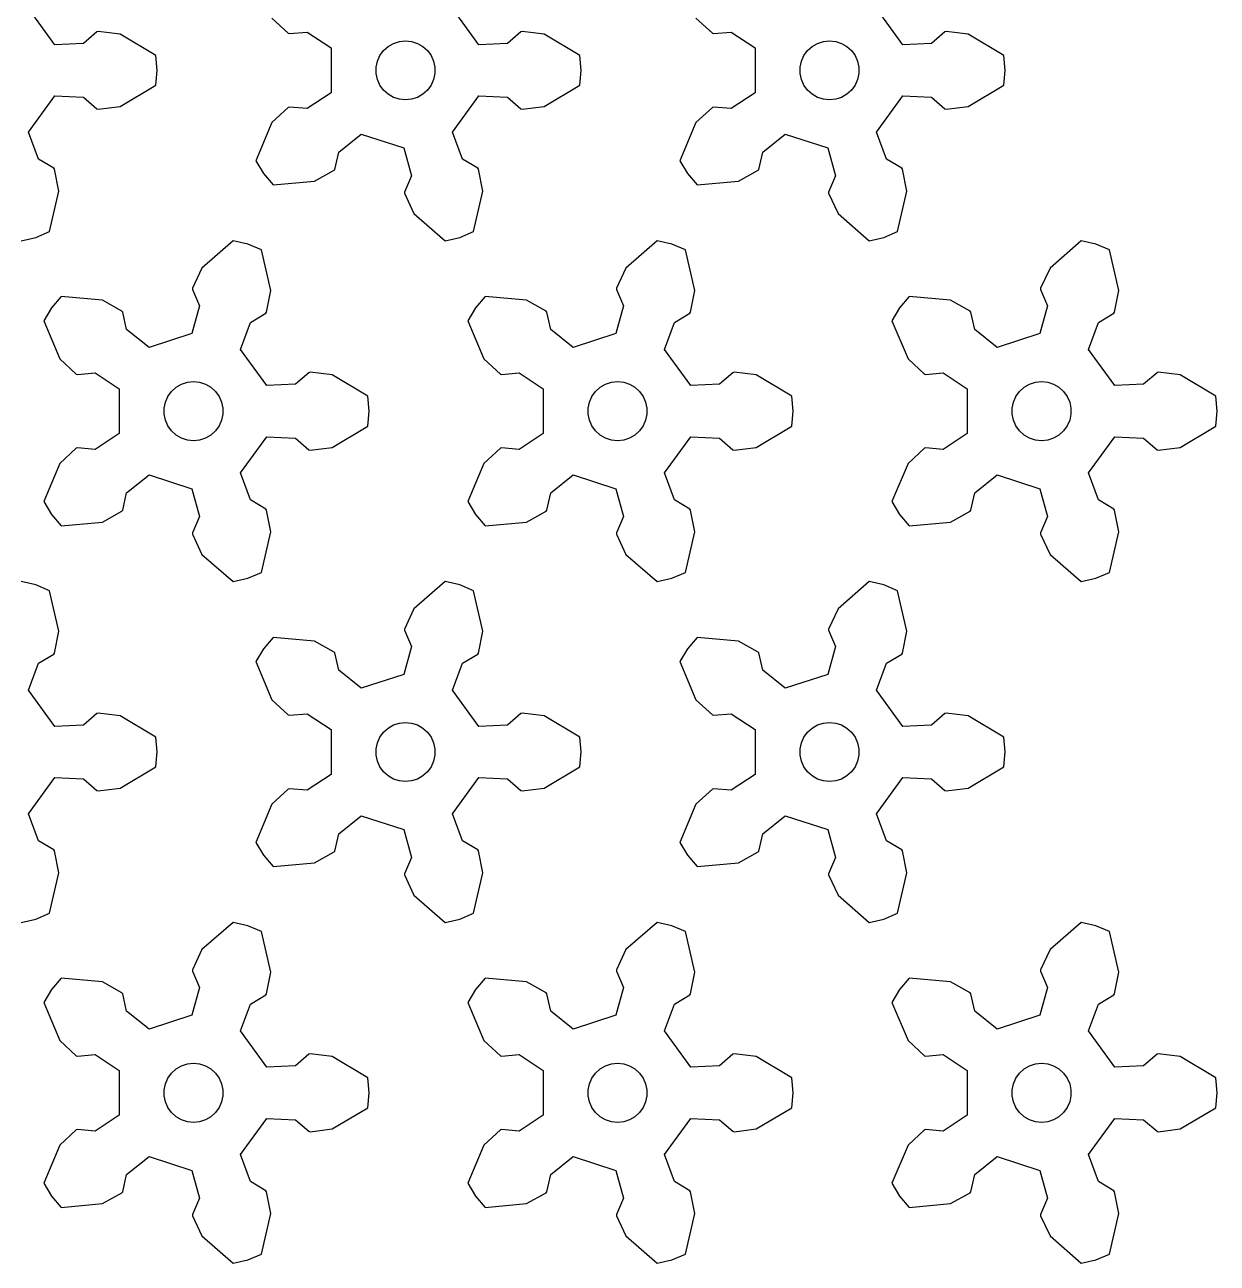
# Model space of a CAD drawing. Extents: x 0 to 210, y 0 to 225.
# Drawn here: x 149.6 to 210.1, y 0 to 62.8 of the extents above; entities that cross this region are included whole.
import ezdxf

# ---------------------------------------------------------------- set-up
doc = ezdxf.new("R2010")
doc.units = 0

msp = doc.modelspace()

# ---------------------------------------------------------------- linework, layer by layer
for p, q in [((151.152, 61.813), (149.814, 63.655)), ((172.665, 61.813), (171.327, 63.655)), ((194.178, 61.813), (192.84, 63.655)), ((162.171, 63.172), (163.002, 62.401)), ((183.684, 63.172), (184.515, 62.401)), ((153.291, 62.472), (152.614, 61.881)), ((153.349, 62.49), (153.291, 62.472)), ((154.474, 62.354), (153.349, 62.49)), ((156.278, 61.275), (154.474, 62.354)), ((163.002, 62.401), (163.059, 62.381)), ((163.059, 62.381), (163.955, 62.461)), ((163.955, 62.461), (165.177, 61.657)), ((174.804, 62.472), (174.127, 61.881)), ((174.862, 62.49), (174.804, 62.472)), ((175.987, 62.354), (174.862, 62.49)), ((177.791, 61.275), (175.987, 62.354)), ((184.515, 62.401), (184.572, 62.381)), ((184.572, 62.381), (185.468, 62.461)), ((185.468, 62.461), (186.689, 61.657)), ((196.317, 62.472), (195.639, 61.881)), ((196.375, 62.49), (196.317, 62.472)), ((197.5, 62.354), (196.375, 62.49)), ((199.304, 61.275), (197.5, 62.354)), ((152.614, 61.881), (151.152, 61.813)), ((165.177, 61.657), (165.177, 59.38)), ((167.832, 61.522), (168.065, 61.732)), ((168.065, 61.732), (168.336, 61.889)), ((168.336, 61.889), (168.634, 61.986)), ((168.634, 61.986), (168.946, 62.019)), ((168.946, 62.019), (169.258, 61.986)), ((169.258, 61.986), (169.556, 61.889)), ((169.556, 61.889), (169.828, 61.732)), ((169.828, 61.732), (170.061, 61.522)), ((174.127, 61.881), (172.665, 61.813)), ((186.689, 61.657), (186.689, 59.38)), ((189.344, 61.522), (189.577, 61.732)), ((189.577, 61.732), (189.849, 61.889)), ((189.849, 61.889), (190.147, 61.986)), ((190.147, 61.986), (190.459, 62.019)), ((190.459, 62.019), (190.771, 61.986)), ((190.771, 61.986), (191.069, 61.889)), ((191.069, 61.889), (191.341, 61.732)), ((191.341, 61.732), (191.574, 61.522)), ((195.639, 61.881), (194.178, 61.813)), ((156.346, 60.519), (156.278, 61.275)), ((167.455, 60.675), (167.52, 60.982)), ((167.52, 60.982), (167.647, 61.269)), ((167.647, 61.269), (167.832, 61.522)), ((170.061, 61.522), (170.245, 61.269)), ((170.245, 61.269), (170.373, 60.982)), ((170.373, 60.982), (170.438, 60.675)), ((177.859, 60.519), (177.791, 61.275)), ((188.967, 60.675), (189.033, 60.982)), ((189.033, 60.982), (189.16, 61.269)), ((189.16, 61.269), (189.344, 61.522)), ((191.574, 61.522), (191.758, 61.269)), ((191.758, 61.269), (191.886, 60.982)), ((191.886, 60.982), (191.951, 60.675)), ((199.372, 60.519), (199.304, 61.275)), ((156.278, 59.762), (156.346, 60.519)), ((167.455, 60.362), (167.455, 60.675)), ((167.52, 60.055), (167.455, 60.362)), ((170.438, 60.362), (170.373, 60.055)), ((170.438, 60.675), (170.438, 60.362)), ((177.791, 59.762), (177.859, 60.519)), ((188.967, 60.362), (188.967, 60.675)), ((189.033, 60.055), (188.967, 60.362)), ((191.951, 60.362), (191.886, 60.055)), ((191.951, 60.675), (191.951, 60.362)), ((199.304, 59.762), (199.372, 60.519)), ((154.474, 58.683), (156.278, 59.762)), ((167.647, 59.769), (167.52, 60.055)), ((167.832, 59.515), (167.647, 59.769)), ((170.245, 59.769), (170.061, 59.515)), ((170.373, 60.055), (170.245, 59.769)), ((175.987, 58.683), (177.791, 59.762)), ((189.16, 59.769), (189.033, 60.055)), ((189.344, 59.515), (189.16, 59.769)), ((191.758, 59.769), (191.574, 59.515)), ((191.886, 60.055), (191.758, 59.769)), ((197.5, 58.683), (199.304, 59.762)), ((149.814, 57.382), (151.152, 59.224)), ((151.152, 59.224), (152.614, 59.156)), ((152.614, 59.156), (153.291, 58.565)), ((165.177, 59.38), (163.955, 58.576)), ((168.065, 59.305), (167.832, 59.515)), ((168.336, 59.148), (168.065, 59.305)), ((168.634, 59.051), (168.336, 59.148)), ((169.556, 59.148), (169.258, 59.051)), ((169.828, 59.305), (169.556, 59.148)), ((170.061, 59.515), (169.828, 59.305)), ((171.327, 57.382), (172.665, 59.224)), ((172.665, 59.224), (174.127, 59.156)), ((174.127, 59.156), (174.804, 58.565)), ((186.689, 59.38), (185.468, 58.576)), ((189.577, 59.305), (189.344, 59.515)), ((189.849, 59.148), (189.577, 59.305)), ((190.147, 59.051), (189.849, 59.148)), ((191.069, 59.148), (190.771, 59.051)), ((191.341, 59.305), (191.069, 59.148)), ((191.574, 59.515), (191.341, 59.305)), ((192.84, 57.382), (194.178, 59.224)), ((194.178, 59.224), (195.639, 59.156)), ((195.639, 59.156), (196.317, 58.565)), ((153.291, 58.565), (153.349, 58.547)), ((153.349, 58.547), (154.474, 58.683)), ((163.002, 58.636), (162.171, 57.865)), ((163.059, 58.656), (163.002, 58.636)), ((163.955, 58.576), (163.059, 58.656)), ((168.946, 59.019), (168.634, 59.051)), ((169.258, 59.051), (168.946, 59.019)), ((174.804, 58.565), (174.862, 58.547)), ((174.862, 58.547), (175.987, 58.683)), ((184.515, 58.636), (183.684, 57.865)), ((184.572, 58.656), (184.515, 58.636)), ((185.468, 58.576), (184.572, 58.656)), ((190.459, 59.019), (190.147, 59.051)), ((190.771, 59.051), (190.459, 59.019)), ((196.317, 58.565), (196.375, 58.547)), ((196.375, 58.547), (197.5, 58.683)), ((162.171, 57.865), (161.346, 55.932)), ((183.684, 57.865), (182.859, 55.932)), ((150.33, 56.013), (149.814, 57.382)), ((165.556, 56.372), (166.699, 57.285)), ((166.699, 57.285), (168.864, 56.581)), ((171.843, 56.013), (171.327, 57.382)), ((187.069, 56.372), (188.211, 57.285)), ((188.211, 57.285), (190.377, 56.581)), ((193.355, 56.013), (192.84, 57.382)), ((168.864, 56.581), (169.252, 55.171)), ((190.377, 56.581), (190.765, 55.171)), ((151.101, 55.551), (150.33, 56.013)), ((161.346, 55.932), (161.736, 55.28)), ((165.356, 55.495), (165.556, 56.372)), ((172.614, 55.551), (171.843, 56.013)), ((182.859, 55.932), (183.249, 55.28)), ((186.868, 55.495), (187.069, 56.372)), ((194.127, 55.551), (193.355, 56.013)), ((151.136, 55.502), (151.101, 55.551)), ((151.355, 54.39), (151.136, 55.502)), ((164.329, 54.895), (165.319, 55.447)), ((165.319, 55.447), (165.356, 55.495)), ((172.649, 55.502), (172.614, 55.551)), ((172.868, 54.39), (172.649, 55.502)), ((185.842, 54.895), (186.832, 55.447)), ((186.832, 55.447), (186.868, 55.495)), ((194.162, 55.502), (194.127, 55.551)), ((194.38, 54.39), (194.162, 55.502)), ((161.736, 55.28), (162.236, 54.708)), ((162.236, 54.708), (164.329, 54.895)), ((169.252, 55.171), (168.899, 54.344)), ((183.249, 55.28), (183.748, 54.708)), ((183.748, 54.708), (185.842, 54.895)), ((190.765, 55.171), (190.412, 54.344)), ((150.886, 52.341), (151.355, 54.39)), ((168.899, 54.344), (168.9, 54.283)), ((168.9, 54.283), (169.376, 53.255)), ((172.399, 52.341), (172.868, 54.39)), ((190.412, 54.344), (190.412, 54.283)), ((190.412, 54.283), (190.889, 53.255)), ((193.912, 52.341), (194.38, 54.39)), ((169.376, 53.255), (170.96, 51.873)), ((190.889, 53.255), (192.473, 51.873)), ((150.188, 52.042), (150.886, 52.341)), ((171.7, 52.042), (172.399, 52.341)), ((193.213, 52.042), (193.912, 52.341)), ((149.447, 51.873), (150.188, 52.042)), ((160.203, 51.873), (158.62, 50.491)), ((160.944, 51.704), (160.203, 51.873)), ((161.643, 51.405), (160.944, 51.704)), ((170.96, 51.873), (171.7, 52.042)), ((181.716, 51.873), (180.133, 50.491)), ((182.457, 51.704), (181.716, 51.873)), ((183.155, 51.405), (182.457, 51.704)), ((192.473, 51.873), (193.213, 52.042)), ((203.229, 51.873), (201.646, 50.491)), ((203.97, 51.704), (203.229, 51.873)), ((204.668, 51.405), (203.97, 51.704)), ((162.111, 49.356), (161.643, 51.405)), ((183.624, 49.356), (183.155, 51.405)), ((205.137, 49.356), (204.668, 51.405)), ((158.62, 50.491), (158.143, 49.463)), ((180.133, 50.491), (179.656, 49.463)), ((201.646, 50.491), (201.169, 49.463)), ((151.479, 49.038), (150.979, 48.466)), ((153.573, 48.851), (151.479, 49.038)), ((158.143, 49.463), (158.142, 49.402)), ((158.142, 49.402), (158.495, 48.575)), ((161.893, 48.244), (162.111, 49.356)), ((172.992, 49.038), (172.492, 48.466)), ((175.085, 48.851), (172.992, 49.038)), ((179.656, 49.463), (179.655, 49.402)), ((179.655, 49.402), (180.008, 48.575)), ((183.405, 48.244), (183.624, 49.356)), ((194.505, 49.038), (194.005, 48.466)), ((196.598, 48.851), (194.505, 49.038)), ((201.169, 49.463), (201.168, 49.402)), ((201.168, 49.402), (201.521, 48.575)), ((204.918, 48.244), (205.137, 49.356)), ((150.979, 48.466), (150.59, 47.814)), ((154.563, 48.299), (153.573, 48.851)), ((158.495, 48.575), (158.108, 47.165)), ((172.492, 48.466), (172.103, 47.814)), ((176.076, 48.299), (175.085, 48.851)), ((180.008, 48.575), (179.621, 47.165)), ((194.005, 48.466), (193.615, 47.814)), ((197.588, 48.299), (196.598, 48.851)), ((201.521, 48.575), (201.133, 47.165)), ((150.59, 47.814), (151.415, 45.881)), ((154.599, 48.251), (154.563, 48.299)), ((154.8, 47.374), (154.599, 48.251)), ((161.086, 47.733), (161.858, 48.195)), ((161.858, 48.195), (161.893, 48.244)), ((172.103, 47.814), (172.928, 45.881)), ((176.112, 48.251), (176.076, 48.299)), ((176.312, 47.374), (176.112, 48.251)), ((182.599, 47.733), (183.371, 48.195)), ((183.371, 48.195), (183.405, 48.244)), ((193.615, 47.814), (194.441, 45.881)), ((197.625, 48.251), (197.588, 48.299)), ((197.825, 47.374), (197.625, 48.251)), ((204.112, 47.733), (204.883, 48.195)), ((204.883, 48.195), (204.918, 48.244)), ((155.942, 46.461), (154.8, 47.374)), ((158.108, 47.165), (155.942, 46.461)), ((160.57, 46.364), (161.086, 47.733)), ((177.455, 46.461), (176.312, 47.374)), ((179.621, 47.165), (177.455, 46.461)), ((182.083, 46.364), (182.599, 47.733)), ((198.968, 46.461), (197.825, 47.374)), ((201.133, 47.165), (198.968, 46.461)), ((203.596, 46.364), (204.112, 47.733)), ((151.415, 45.881), (152.245, 45.11)), ((161.909, 44.522), (160.57, 46.364)), ((172.928, 45.881), (173.758, 45.11)), ((183.422, 44.522), (182.083, 46.364)), ((194.441, 45.881), (195.271, 45.11)), ((204.935, 44.522), (203.596, 46.364)), ((152.245, 45.11), (152.303, 45.09)), ((152.303, 45.09), (153.198, 45.17)), ((153.198, 45.17), (154.42, 44.366)), ((157.58, 44.598), (157.878, 44.695)), ((157.878, 44.695), (158.19, 44.728)), ((158.19, 44.728), (158.502, 44.695)), ((158.502, 44.695), (158.8, 44.598)), ((164.048, 45.181), (163.37, 44.59)), ((164.106, 45.199), (164.048, 45.181)), ((165.231, 45.063), (164.106, 45.199)), ((167.034, 43.984), (165.231, 45.063)), ((173.758, 45.11), (173.816, 45.09)), ((173.816, 45.09), (174.711, 45.17)), ((174.711, 45.17), (175.933, 44.366)), ((179.093, 44.598), (179.391, 44.695)), ((179.391, 44.695), (179.703, 44.728)), ((179.703, 44.728), (180.015, 44.695)), ((180.015, 44.695), (180.313, 44.598)), ((185.56, 45.181), (184.883, 44.59)), ((185.618, 45.199), (185.56, 45.181)), ((186.743, 45.063), (185.618, 45.199)), ((188.547, 43.984), (186.743, 45.063)), ((195.271, 45.11), (195.328, 45.09)), ((195.328, 45.09), (196.224, 45.17)), ((196.224, 45.17), (197.446, 44.366)), ((200.605, 44.598), (200.904, 44.695)), ((200.904, 44.695), (201.216, 44.728)), ((201.216, 44.728), (201.527, 44.695)), ((201.527, 44.695), (201.826, 44.598)), ((207.073, 45.181), (206.396, 44.59)), ((207.131, 45.199), (207.073, 45.181)), ((208.256, 45.063), (207.131, 45.199)), ((210.06, 43.984), (208.256, 45.063)), ((154.42, 44.366), (154.42, 42.089)), ((156.891, 43.978), (157.075, 44.231)), ((157.075, 44.231), (157.308, 44.441)), ((157.308, 44.441), (157.58, 44.598)), ((158.8, 44.598), (159.072, 44.441)), ((159.072, 44.441), (159.305, 44.231)), ((159.305, 44.231), (159.489, 43.978)), ((163.37, 44.59), (161.909, 44.522)), ((167.103, 43.228), (167.034, 43.984)), ((175.933, 44.366), (175.933, 42.089)), ((178.404, 43.978), (178.588, 44.231)), ((178.588, 44.231), (178.821, 44.441)), ((178.821, 44.441), (179.093, 44.598)), ((180.313, 44.598), (180.584, 44.441)), ((180.584, 44.441), (180.817, 44.231)), ((180.817, 44.231), (181.002, 43.978)), ((184.883, 44.59), (183.422, 44.522)), ((188.615, 43.228), (188.547, 43.984)), ((197.446, 44.366), (197.446, 42.089)), ((199.917, 43.978), (200.101, 44.231)), ((200.101, 44.231), (200.334, 44.441)), ((200.334, 44.441), (200.605, 44.598)), ((201.826, 44.598), (202.097, 44.441)), ((202.097, 44.441), (202.33, 44.231)), ((202.33, 44.231), (202.515, 43.978)), ((206.396, 44.59), (204.935, 44.522)), ((210.128, 43.228), (210.06, 43.984)), ((156.698, 43.384), (156.763, 43.691)), ((156.698, 43.071), (156.698, 43.384)), ((156.763, 43.691), (156.891, 43.978)), ((159.489, 43.978), (159.616, 43.691)), ((159.616, 43.691), (159.682, 43.384)), ((159.682, 43.384), (159.682, 43.071)), ((178.211, 43.384), (178.276, 43.691)), ((178.211, 43.071), (178.211, 43.384)), ((178.276, 43.691), (178.404, 43.978)), ((181.002, 43.978), (181.129, 43.691)), ((181.129, 43.691), (181.195, 43.384)), ((181.195, 43.384), (181.195, 43.071)), ((199.724, 43.384), (199.789, 43.691)), ((199.724, 43.071), (199.724, 43.384)), ((199.789, 43.691), (199.917, 43.978)), ((202.515, 43.978), (202.642, 43.691)), ((202.642, 43.691), (202.707, 43.384)), ((202.707, 43.384), (202.707, 43.071)), ((156.763, 42.764), (156.698, 43.071)), ((156.891, 42.478), (156.763, 42.764)), ((159.616, 42.764), (159.489, 42.478)), ((159.682, 43.071), (159.616, 42.764)), ((167.034, 42.471), (167.103, 43.228)), ((178.276, 42.764), (178.211, 43.071)), ((178.404, 42.478), (178.276, 42.764)), ((181.129, 42.764), (181.002, 42.478)), ((181.195, 43.071), (181.129, 42.764)), ((188.547, 42.471), (188.615, 43.228)), ((199.789, 42.764), (199.724, 43.071)), ((199.917, 42.478), (199.789, 42.764)), ((202.642, 42.764), (202.515, 42.478)), ((202.707, 43.071), (202.642, 42.764)), ((210.06, 42.471), (210.128, 43.228)), ((157.075, 42.224), (156.891, 42.478)), ((157.308, 42.014), (157.075, 42.224)), ((159.305, 42.224), (159.072, 42.014)), ((159.489, 42.478), (159.305, 42.224)), ((165.231, 41.392), (167.034, 42.471)), ((178.588, 42.224), (178.404, 42.478)), ((178.821, 42.014), (178.588, 42.224)), ((180.817, 42.224), (180.584, 42.014)), ((181.002, 42.478), (180.817, 42.224)), ((186.743, 41.392), (188.547, 42.471)), ((200.101, 42.224), (199.917, 42.478)), ((200.334, 42.014), (200.101, 42.224)), ((202.33, 42.224), (202.097, 42.014)), ((202.515, 42.478), (202.33, 42.224)), ((208.256, 41.392), (210.06, 42.471)), ((154.42, 42.089), (153.198, 41.285)), ((157.58, 41.857), (157.308, 42.014)), ((157.878, 41.76), (157.58, 41.857)), ((158.19, 41.728), (157.878, 41.76)), ((158.502, 41.76), (158.19, 41.728)), ((158.8, 41.857), (158.502, 41.76)), ((159.072, 42.014), (158.8, 41.857)), ((160.57, 40.091), (161.909, 41.933)), ((161.909, 41.933), (163.37, 41.865)), ((163.37, 41.865), (164.048, 41.274)), ((175.933, 42.089), (174.711, 41.285)), ((179.093, 41.857), (178.821, 42.014)), ((179.391, 41.76), (179.093, 41.857)), ((179.703, 41.728), (179.391, 41.76)), ((180.015, 41.76), (179.703, 41.728)), ((180.313, 41.857), (180.015, 41.76)), ((180.584, 42.014), (180.313, 41.857)), ((182.083, 40.091), (183.422, 41.933)), ((183.422, 41.933), (184.883, 41.865)), ((184.883, 41.865), (185.56, 41.274)), ((197.446, 42.089), (196.224, 41.285)), ((200.605, 41.857), (200.334, 42.014)), ((200.904, 41.76), (200.605, 41.857)), ((201.216, 41.728), (200.904, 41.76)), ((201.527, 41.76), (201.216, 41.728)), ((201.826, 41.857), (201.527, 41.76)), ((202.097, 42.014), (201.826, 41.857)), ((203.596, 40.091), (204.935, 41.933)), ((204.935, 41.933), (206.396, 41.865)), ((206.396, 41.865), (207.073, 41.274)), ((152.245, 41.345), (151.415, 40.574)), ((152.303, 41.365), (152.245, 41.345)), ((153.198, 41.285), (152.303, 41.365)), ((164.048, 41.274), (164.106, 41.256)), ((164.106, 41.256), (165.231, 41.392)), ((173.758, 41.345), (172.928, 40.574)), ((173.816, 41.365), (173.758, 41.345)), ((174.711, 41.285), (173.816, 41.365)), ((185.56, 41.274), (185.618, 41.256)), ((185.618, 41.256), (186.743, 41.392)), ((195.271, 41.345), (194.441, 40.574)), ((195.328, 41.365), (195.271, 41.345)), ((196.224, 41.285), (195.328, 41.365)), ((207.073, 41.274), (207.131, 41.256)), ((207.131, 41.256), (208.256, 41.392)), ((151.415, 40.574), (150.59, 38.641)), ((172.928, 40.574), (172.103, 38.641)), ((194.441, 40.574), (193.615, 38.641)), ((154.8, 39.081), (155.942, 39.994)), ((155.942, 39.994), (158.108, 39.29)), ((161.086, 38.722), (160.57, 40.091)), ((176.312, 39.081), (177.455, 39.994)), ((177.455, 39.994), (179.621, 39.29)), ((182.599, 38.722), (182.083, 40.091)), ((197.825, 39.081), (198.968, 39.994)), ((198.968, 39.994), (201.133, 39.29)), ((204.112, 38.722), (203.596, 40.091)), ((154.599, 38.204), (154.8, 39.081)), ((158.108, 39.29), (158.495, 37.88)), ((176.112, 38.204), (176.312, 39.081)), ((179.621, 39.29), (180.008, 37.88)), ((197.625, 38.204), (197.825, 39.081)), ((201.133, 39.29), (201.521, 37.88)), ((150.59, 38.641), (150.979, 37.989)), ((161.858, 38.26), (161.086, 38.722)), ((172.103, 38.641), (172.492, 37.989)), ((183.371, 38.26), (182.599, 38.722)), ((193.615, 38.641), (194.005, 37.989)), ((204.883, 38.26), (204.112, 38.722)), ((150.979, 37.989), (151.479, 37.417)), ((153.573, 37.604), (154.563, 38.156)), ((154.563, 38.156), (154.599, 38.204)), ((158.495, 37.88), (158.142, 37.053)), ((161.893, 38.211), (161.858, 38.26)), ((162.111, 37.099), (161.893, 38.211)), ((172.492, 37.989), (172.992, 37.417)), ((175.085, 37.604), (176.076, 38.156)), ((176.076, 38.156), (176.112, 38.204)), ((180.008, 37.88), (179.655, 37.053)), ((183.405, 38.211), (183.371, 38.26)), ((183.624, 37.099), (183.405, 38.211)), ((194.005, 37.989), (194.505, 37.417)), ((196.598, 37.604), (197.588, 38.156)), ((197.588, 38.156), (197.625, 38.204)), ((201.521, 37.88), (201.168, 37.053)), ((204.918, 38.211), (204.883, 38.26)), ((205.137, 37.099), (204.918, 38.211)), ((151.479, 37.417), (153.573, 37.604)), ((161.643, 35.05), (162.111, 37.099)), ((172.992, 37.417), (175.085, 37.604)), ((183.155, 35.05), (183.624, 37.099)), ((194.505, 37.417), (196.598, 37.604)), ((204.668, 35.05), (205.137, 37.099)), ((158.142, 37.053), (158.143, 36.992)), ((158.143, 36.992), (158.62, 35.964)), ((179.655, 37.053), (179.656, 36.992)), ((179.656, 36.992), (180.133, 35.964)), ((201.168, 37.053), (201.169, 36.992)), ((201.169, 36.992), (201.646, 35.964)), ((158.62, 35.964), (160.203, 34.582)), ((180.133, 35.964), (181.716, 34.582)), ((201.646, 35.964), (203.229, 34.582)), ((150.188, 34.413), (149.447, 34.582)), ((160.203, 34.582), (160.944, 34.751)), ((160.944, 34.751), (161.643, 35.05)), ((170.96, 34.582), (169.376, 33.2)), ((171.7, 34.413), (170.96, 34.582)), ((181.716, 34.582), (182.457, 34.751)), ((182.457, 34.751), (183.155, 35.05)), ((192.473, 34.582), (190.889, 33.2)), ((193.213, 34.413), (192.473, 34.582)), ((203.229, 34.582), (203.97, 34.751)), ((203.97, 34.751), (204.668, 35.05)), ((150.886, 34.114), (150.188, 34.413)), ((151.355, 32.065), (150.886, 34.114)), ((172.399, 34.114), (171.7, 34.413)), ((172.868, 32.065), (172.399, 34.114)), ((193.912, 34.114), (193.213, 34.413)), ((194.38, 32.065), (193.912, 34.114)), ((169.376, 33.2), (168.9, 32.172)), ((190.889, 33.2), (190.412, 32.172)), ((151.136, 30.953), (151.355, 32.065)), ((168.9, 32.172), (168.899, 32.111)), ((168.899, 32.111), (169.252, 31.284)), ((172.649, 30.953), (172.868, 32.065)), ((190.412, 32.172), (190.412, 32.111)), ((190.412, 32.111), (190.765, 31.284)), ((194.162, 30.953), (194.38, 32.065)), ((162.236, 31.747), (161.736, 31.175)), ((164.329, 31.56), (162.236, 31.747)), ((165.319, 31.008), (164.329, 31.56)), ((183.748, 31.747), (183.249, 31.175)), ((185.842, 31.56), (183.748, 31.747)), ((186.832, 31.008), (185.842, 31.56)), ((150.33, 30.442), (151.101, 30.904)), ((151.101, 30.904), (151.136, 30.953)), ((161.736, 31.175), (161.346, 30.523)), ((165.356, 30.96), (165.319, 31.008)), ((165.556, 30.083), (165.356, 30.96)), ((169.252, 31.284), (168.864, 29.874)), ((171.843, 30.442), (172.614, 30.904)), ((172.614, 30.904), (172.649, 30.953)), ((183.249, 31.175), (182.859, 30.523)), ((186.868, 30.96), (186.832, 31.008)), ((187.069, 30.083), (186.868, 30.96)), ((190.765, 31.284), (190.377, 29.874)), ((193.355, 30.442), (194.127, 30.904)), ((194.127, 30.904), (194.162, 30.953)), ((149.814, 29.073), (150.33, 30.442)), ((161.346, 30.523), (162.171, 28.59)), ((171.327, 29.073), (171.843, 30.442)), ((182.859, 30.523), (183.684, 28.59)), ((192.84, 29.073), (193.355, 30.442)), ((166.699, 29.17), (165.556, 30.083)), ((168.864, 29.874), (166.699, 29.17)), ((188.211, 29.17), (187.069, 30.083)), ((190.377, 29.874), (188.211, 29.17)), ((151.152, 27.231), (149.814, 29.073)), ((172.665, 27.231), (171.327, 29.073)), ((194.178, 27.231), (192.84, 29.073)), ((162.171, 28.59), (163.002, 27.819)), ((183.684, 28.59), (184.515, 27.819)), ((153.291, 27.89), (152.614, 27.299)), ((153.349, 27.908), (153.291, 27.89)), ((154.474, 27.772), (153.349, 27.908)), ((156.278, 26.693), (154.474, 27.772)), ((163.002, 27.819), (163.059, 27.799)), ((163.059, 27.799), (163.955, 27.879)), ((163.955, 27.879), (165.177, 27.075)), ((174.804, 27.89), (174.127, 27.299)), ((174.862, 27.908), (174.804, 27.89)), ((175.987, 27.772), (174.862, 27.908)), ((177.791, 26.693), (175.987, 27.772)), ((184.515, 27.819), (184.572, 27.799)), ((184.572, 27.799), (185.468, 27.879)), ((185.468, 27.879), (186.689, 27.075)), ((196.317, 27.89), (195.639, 27.299)), ((196.375, 27.908), (196.317, 27.89)), ((197.5, 27.772), (196.375, 27.908)), ((199.304, 26.693), (197.5, 27.772)), ((152.614, 27.299), (151.152, 27.231)), ((165.177, 27.075), (165.177, 24.798)), ((167.832, 26.94), (168.065, 27.15)), ((168.065, 27.15), (168.336, 27.307)), ((168.336, 27.307), (168.634, 27.404)), ((168.634, 27.404), (168.946, 27.437)), ((168.946, 27.437), (169.258, 27.404)), ((169.258, 27.404), (169.556, 27.307)), ((169.556, 27.307), (169.828, 27.15)), ((169.828, 27.15), (170.061, 26.94)), ((174.127, 27.299), (172.665, 27.231)), ((186.689, 27.075), (186.689, 24.798)), ((189.344, 26.94), (189.577, 27.15)), ((189.577, 27.15), (189.849, 27.307)), ((189.849, 27.307), (190.147, 27.404)), ((190.147, 27.404), (190.459, 27.437)), ((190.459, 27.437), (190.771, 27.404)), ((190.771, 27.404), (191.069, 27.307)), ((191.069, 27.307), (191.341, 27.15)), ((191.341, 27.15), (191.574, 26.94)), ((195.639, 27.299), (194.178, 27.231)), ((156.346, 25.937), (156.278, 26.693)), ((167.455, 26.093), (167.52, 26.4)), ((167.52, 26.4), (167.647, 26.687)), ((167.647, 26.687), (167.832, 26.94)), ((170.061, 26.94), (170.245, 26.687)), ((170.245, 26.687), (170.373, 26.4)), ((170.373, 26.4), (170.438, 26.093)), ((177.859, 25.937), (177.791, 26.693)), ((188.967, 26.093), (189.033, 26.4)), ((189.033, 26.4), (189.16, 26.687)), ((189.16, 26.687), (189.344, 26.94)), ((191.574, 26.94), (191.758, 26.687)), ((191.758, 26.687), (191.886, 26.4)), ((191.886, 26.4), (191.951, 26.093)), ((199.372, 25.937), (199.304, 26.693)), ((156.278, 25.18), (156.346, 25.937)), ((167.455, 25.78), (167.455, 26.093)), ((167.52, 25.473), (167.455, 25.78)), ((170.438, 25.78), (170.373, 25.473)), ((170.438, 26.093), (170.438, 25.78)), ((177.791, 25.18), (177.859, 25.937)), ((188.967, 25.78), (188.967, 26.093)), ((189.033, 25.473), (188.967, 25.78)), ((191.951, 25.78), (191.886, 25.473)), ((191.951, 26.093), (191.951, 25.78)), ((199.304, 25.18), (199.372, 25.937)), ((154.474, 24.101), (156.278, 25.18)), ((167.647, 25.187), (167.52, 25.473)), ((167.832, 24.933), (167.647, 25.187)), ((170.245, 25.187), (170.061, 24.933)), ((170.373, 25.473), (170.245, 25.187)), ((175.987, 24.101), (177.791, 25.18)), ((189.16, 25.187), (189.033, 25.473)), ((189.344, 24.933), (189.16, 25.187)), ((191.758, 25.187), (191.574, 24.933)), ((191.886, 25.473), (191.758, 25.187)), ((197.5, 24.101), (199.304, 25.18)), ((149.814, 22.8), (151.152, 24.642)), ((151.152, 24.642), (152.614, 24.574)), ((152.614, 24.574), (153.291, 23.983)), ((165.177, 24.798), (163.955, 23.994)), ((168.065, 24.723), (167.832, 24.933)), ((168.336, 24.566), (168.065, 24.723)), ((168.634, 24.469), (168.336, 24.566)), ((169.556, 24.566), (169.258, 24.469)), ((169.828, 24.723), (169.556, 24.566)), ((170.061, 24.933), (169.828, 24.723)), ((171.327, 22.8), (172.665, 24.642)), ((172.665, 24.642), (174.127, 24.574)), ((174.127, 24.574), (174.804, 23.983)), ((186.689, 24.798), (185.468, 23.994)), ((189.577, 24.723), (189.344, 24.933)), ((189.849, 24.566), (189.577, 24.723)), ((190.147, 24.469), (189.849, 24.566)), ((191.069, 24.566), (190.771, 24.469)), ((191.341, 24.723), (191.069, 24.566)), ((191.574, 24.933), (191.341, 24.723)), ((192.84, 22.8), (194.178, 24.642)), ((194.178, 24.642), (195.639, 24.574)), ((195.639, 24.574), (196.317, 23.983)), ((153.291, 23.983), (153.349, 23.965)), ((153.349, 23.965), (154.474, 24.101)), ((163.002, 24.054), (162.171, 23.283)), ((163.059, 24.074), (163.002, 24.054)), ((163.955, 23.994), (163.059, 24.074)), ((168.946, 24.437), (168.634, 24.469)), ((169.258, 24.469), (168.946, 24.437)), ((174.804, 23.983), (174.862, 23.965)), ((174.862, 23.965), (175.987, 24.101)), ((184.515, 24.054), (183.684, 23.283)), ((184.572, 24.074), (184.515, 24.054)), ((185.468, 23.994), (184.572, 24.074)), ((190.459, 24.437), (190.147, 24.469)), ((190.771, 24.469), (190.459, 24.437)), ((196.317, 23.983), (196.375, 23.965)), ((196.375, 23.965), (197.5, 24.101)), ((162.171, 23.283), (161.346, 21.35)), ((183.684, 23.283), (182.859, 21.35)), ((150.33, 21.431), (149.814, 22.8)), ((165.556, 21.79), (166.699, 22.703)), ((166.699, 22.703), (168.864, 21.999)), ((171.843, 21.431), (171.327, 22.8)), ((187.069, 21.79), (188.211, 22.703)), ((188.211, 22.703), (190.377, 21.999)), ((193.355, 21.431), (192.84, 22.8)), ((168.864, 21.999), (169.252, 20.589)), ((190.377, 21.999), (190.765, 20.589)), ((151.101, 20.969), (150.33, 21.431)), ((165.356, 20.913), (165.556, 21.79)), ((172.614, 20.969), (171.843, 21.431)), ((186.868, 20.913), (187.069, 21.79)), ((194.127, 20.969), (193.355, 21.431)), ((151.136, 20.92), (151.101, 20.969)), ((151.355, 19.808), (151.136, 20.92)), ((161.346, 21.35), (161.736, 20.698)), ((164.329, 20.313), (165.319, 20.865)), ((165.319, 20.865), (165.356, 20.913)), ((172.649, 20.92), (172.614, 20.969)), ((172.868, 19.808), (172.649, 20.92)), ((182.859, 21.35), (183.249, 20.698)), ((185.842, 20.313), (186.832, 20.865)), ((186.832, 20.865), (186.868, 20.913)), ((194.162, 20.92), (194.127, 20.969)), ((194.38, 19.808), (194.162, 20.92)), ((161.736, 20.698), (162.236, 20.126)), ((162.236, 20.126), (164.329, 20.313)), ((169.252, 20.589), (168.899, 19.762)), ((183.249, 20.698), (183.748, 20.126)), ((183.748, 20.126), (185.842, 20.313)), ((190.765, 20.589), (190.412, 19.762)), ((150.886, 17.759), (151.355, 19.808)), ((168.899, 19.762), (168.9, 19.701)), ((168.9, 19.701), (169.376, 18.673)), ((172.399, 17.759), (172.868, 19.808)), ((190.412, 19.762), (190.412, 19.701)), ((190.412, 19.701), (190.889, 18.673)), ((193.912, 17.759), (194.38, 19.808)), ((169.376, 18.673), (170.96, 17.291)), ((190.889, 18.673), (192.473, 17.291)), ((150.188, 17.46), (150.886, 17.759)), ((171.7, 17.46), (172.399, 17.759)), ((193.213, 17.46), (193.912, 17.759)), ((149.447, 17.291), (150.188, 17.46)), ((160.203, 17.291), (158.62, 15.909)), ((160.944, 17.122), (160.203, 17.291)), ((161.643, 16.823), (160.944, 17.122)), ((170.96, 17.291), (171.7, 17.46)), ((181.716, 17.291), (180.133, 15.909)), ((182.457, 17.122), (181.716, 17.291)), ((183.155, 16.823), (182.457, 17.122)), ((192.473, 17.291), (193.213, 17.46)), ((203.229, 17.291), (201.646, 15.909)), ((203.97, 17.122), (203.229, 17.291)), ((204.668, 16.823), (203.97, 17.122)), ((162.111, 14.774), (161.643, 16.823)), ((183.624, 14.774), (183.155, 16.823)), ((205.137, 14.774), (204.668, 16.823)), ((158.62, 15.909), (158.143, 14.881)), ((180.133, 15.909), (179.656, 14.881)), ((201.646, 15.909), (201.169, 14.881)), ((151.479, 14.456), (150.979, 13.884)), ((153.573, 14.269), (151.479, 14.456)), ((158.143, 14.881), (158.142, 14.82)), ((158.142, 14.82), (158.495, 13.993)), ((161.893, 13.662), (162.111, 14.774)), ((172.992, 14.456), (172.492, 13.884)), ((175.085, 14.269), (172.992, 14.456)), ((179.656, 14.881), (179.655, 14.82)), ((179.655, 14.82), (180.008, 13.993)), ((183.405, 13.662), (183.624, 14.774)), ((194.505, 14.456), (194.005, 13.884)), ((196.598, 14.269), (194.505, 14.456)), ((201.169, 14.881), (201.168, 14.82)), ((201.168, 14.82), (201.521, 13.993)), ((204.918, 13.662), (205.137, 14.774)), ((150.979, 13.884), (150.59, 13.232)), ((154.563, 13.717), (153.573, 14.269)), ((158.495, 13.993), (158.108, 12.583)), ((172.492, 13.884), (172.103, 13.232)), ((176.076, 13.717), (175.085, 14.269)), ((180.008, 13.993), (179.621, 12.583)), ((194.005, 13.884), (193.615, 13.232)), ((197.588, 13.717), (196.598, 14.269)), ((201.521, 13.993), (201.133, 12.583)), ((150.59, 13.232), (151.415, 11.299)), ((154.599, 13.669), (154.563, 13.717)), ((154.8, 12.792), (154.599, 13.669)), ((161.086, 13.151), (161.858, 13.613)), ((161.858, 13.613), (161.893, 13.662)), ((172.103, 13.232), (172.928, 11.299)), ((176.112, 13.669), (176.076, 13.717)), ((176.312, 12.792), (176.112, 13.669)), ((182.599, 13.151), (183.371, 13.613)), ((183.371, 13.613), (183.405, 13.662)), ((193.615, 13.232), (194.441, 11.299)), ((197.625, 13.669), (197.588, 13.717)), ((197.825, 12.792), (197.625, 13.669)), ((204.112, 13.151), (204.883, 13.613)), ((204.883, 13.613), (204.918, 13.662)), ((155.942, 11.879), (154.8, 12.792)), ((158.108, 12.583), (155.942, 11.879)), ((160.57, 11.782), (161.086, 13.151)), ((177.455, 11.879), (176.312, 12.792)), ((179.621, 12.583), (177.455, 11.879)), ((182.083, 11.782), (182.599, 13.151)), ((198.968, 11.879), (197.825, 12.792)), ((201.133, 12.583), (198.968, 11.879)), ((203.596, 11.782), (204.112, 13.151)), ((161.909, 9.94), (160.57, 11.782)), ((183.422, 9.94), (182.083, 11.782)), ((204.935, 9.94), (203.596, 11.782)), ((151.415, 11.299), (152.245, 10.528)), ((172.928, 11.299), (173.758, 10.528)), ((194.441, 11.299), (195.271, 10.528)), ((152.245, 10.528), (152.303, 10.508)), ((152.303, 10.508), (153.198, 10.588)), ((153.198, 10.588), (154.42, 9.784)), ((157.58, 10.016), (157.878, 10.113)), ((157.878, 10.113), (158.19, 10.146)), ((158.19, 10.146), (158.502, 10.113)), ((158.502, 10.113), (158.8, 10.016)), ((164.048, 10.599), (163.37, 10.008)), ((164.106, 10.617), (164.048, 10.599)), ((165.231, 10.481), (164.106, 10.617)), ((167.034, 9.402), (165.231, 10.481)), ((173.758, 10.528), (173.816, 10.508)), ((173.816, 10.508), (174.711, 10.588)), ((174.711, 10.588), (175.933, 9.784)), ((179.093, 10.016), (179.391, 10.113)), ((179.391, 10.113), (179.703, 10.146)), ((179.703, 10.146), (180.015, 10.113)), ((180.015, 10.113), (180.313, 10.016)), ((185.56, 10.599), (184.883, 10.008)), ((185.618, 10.617), (185.56, 10.599)), ((186.743, 10.481), (185.618, 10.617)), ((188.547, 9.402), (186.743, 10.481)), ((195.271, 10.528), (195.328, 10.508)), ((195.328, 10.508), (196.224, 10.588)), ((196.224, 10.588), (197.446, 9.784)), ((200.605, 10.016), (200.904, 10.113)), ((200.904, 10.113), (201.216, 10.146)), ((201.216, 10.146), (201.527, 10.113)), ((201.527, 10.113), (201.826, 10.016)), ((207.073, 10.599), (206.396, 10.008)), ((207.131, 10.617), (207.073, 10.599)), ((208.256, 10.481), (207.131, 10.617)), ((210.06, 9.402), (208.256, 10.481)), ((154.42, 9.784), (154.42, 7.507)), ((156.891, 9.396), (157.075, 9.649)), ((157.075, 9.649), (157.308, 9.859)), ((157.308, 9.859), (157.58, 10.016)), ((158.8, 10.016), (159.072, 9.859)), ((159.072, 9.859), (159.305, 9.649)), ((159.305, 9.649), (159.489, 9.396)), ((163.37, 10.008), (161.909, 9.94)), ((175.933, 9.784), (175.933, 7.507)), ((178.404, 9.396), (178.588, 9.649)), ((178.588, 9.649), (178.821, 9.859)), ((178.821, 9.859), (179.093, 10.016)), ((180.313, 10.016), (180.584, 9.859)), ((180.584, 9.859), (180.817, 9.649)), ((180.817, 9.649), (181.002, 9.396)), ((184.883, 10.008), (183.422, 9.94)), ((197.446, 9.784), (197.446, 7.507)), ((199.917, 9.396), (200.101, 9.649)), ((200.101, 9.649), (200.334, 9.859)), ((200.334, 9.859), (200.605, 10.016)), ((201.826, 10.016), (202.097, 9.859)), ((202.097, 9.859), (202.33, 9.649)), ((202.33, 9.649), (202.515, 9.396)), ((206.396, 10.008), (204.935, 9.94)), ((156.698, 8.802), (156.763, 9.109)), ((156.698, 8.489), (156.698, 8.802)), ((156.763, 9.109), (156.891, 9.396)), ((159.489, 9.396), (159.616, 9.109)), ((159.616, 9.109), (159.682, 8.802)), ((159.682, 8.802), (159.682, 8.489)), ((167.103, 8.646), (167.034, 9.402)), ((178.211, 8.802), (178.276, 9.109)), ((178.211, 8.489), (178.211, 8.802)), ((178.276, 9.109), (178.404, 9.396)), ((181.002, 9.396), (181.129, 9.109)), ((181.129, 9.109), (181.195, 8.802)), ((181.195, 8.802), (181.195, 8.489)), ((188.615, 8.646), (188.547, 9.402)), ((199.724, 8.802), (199.789, 9.109)), ((199.724, 8.489), (199.724, 8.802)), ((199.789, 9.109), (199.917, 9.396)), ((202.515, 9.396), (202.642, 9.109)), ((202.642, 9.109), (202.707, 8.802)), ((202.707, 8.802), (202.707, 8.489)), ((210.128, 8.646), (210.06, 9.402)), ((156.763, 8.182), (156.698, 8.489)), ((156.891, 7.896), (156.763, 8.182)), ((159.616, 8.182), (159.489, 7.896)), ((159.682, 8.489), (159.616, 8.182)), ((167.034, 7.889), (167.103, 8.646)), ((178.276, 8.182), (178.211, 8.489)), ((178.404, 7.896), (178.276, 8.182)), ((181.129, 8.182), (181.002, 7.896)), ((181.195, 8.489), (181.129, 8.182)), ((188.547, 7.889), (188.615, 8.646)), ((199.789, 8.182), (199.724, 8.489)), ((199.917, 7.896), (199.789, 8.182)), ((202.642, 8.182), (202.515, 7.896)), ((202.707, 8.489), (202.642, 8.182)), ((210.06, 7.889), (210.128, 8.646)), ((157.075, 7.642), (156.891, 7.896)), ((157.308, 7.432), (157.075, 7.642)), ((159.305, 7.642), (159.072, 7.432)), ((159.489, 7.896), (159.305, 7.642)), ((165.231, 6.81), (167.034, 7.889)), ((178.588, 7.642), (178.404, 7.896)), ((178.821, 7.432), (178.588, 7.642)), ((180.817, 7.642), (180.584, 7.432)), ((181.002, 7.896), (180.817, 7.642)), ((186.743, 6.81), (188.547, 7.889)), ((200.101, 7.642), (199.917, 7.896)), ((200.334, 7.432), (200.101, 7.642)), ((202.33, 7.642), (202.097, 7.432)), ((202.515, 7.896), (202.33, 7.642)), ((208.256, 6.81), (210.06, 7.889)), ((154.42, 7.507), (153.198, 6.703)), ((157.58, 7.275), (157.308, 7.432)), ((157.878, 7.178), (157.58, 7.275)), ((158.19, 7.146), (157.878, 7.178)), ((158.502, 7.178), (158.19, 7.146)), ((158.8, 7.275), (158.502, 7.178)), ((159.072, 7.432), (158.8, 7.275)), ((160.57, 5.509), (161.909, 7.351)), ((161.909, 7.351), (163.37, 7.283)), ((163.37, 7.283), (164.048, 6.692)), ((175.933, 7.507), (174.711, 6.703)), ((179.093, 7.275), (178.821, 7.432)), ((179.391, 7.178), (179.093, 7.275)), ((179.703, 7.146), (179.391, 7.178)), ((180.015, 7.178), (179.703, 7.146)), ((180.313, 7.275), (180.015, 7.178)), ((180.584, 7.432), (180.313, 7.275)), ((182.083, 5.509), (183.422, 7.351)), ((183.422, 7.351), (184.883, 7.283)), ((184.883, 7.283), (185.56, 6.692)), ((197.446, 7.507), (196.224, 6.703)), ((200.605, 7.275), (200.334, 7.432)), ((200.904, 7.178), (200.605, 7.275)), ((201.216, 7.146), (200.904, 7.178)), ((201.527, 7.178), (201.216, 7.146)), ((201.826, 7.275), (201.527, 7.178)), ((202.097, 7.432), (201.826, 7.275)), ((203.596, 5.509), (204.935, 7.351)), ((204.935, 7.351), (206.396, 7.283)), ((206.396, 7.283), (207.073, 6.692)), ((152.245, 6.763), (151.415, 5.992)), ((152.303, 6.783), (152.245, 6.763)), ((153.198, 6.703), (152.303, 6.783)), ((164.048, 6.692), (164.106, 6.674)), ((164.106, 6.674), (165.231, 6.81)), ((173.758, 6.763), (172.928, 5.992)), ((173.816, 6.783), (173.758, 6.763)), ((174.711, 6.703), (173.816, 6.783)), ((185.56, 6.692), (185.618, 6.674)), ((185.618, 6.674), (186.743, 6.81)), ((195.271, 6.763), (194.441, 5.992)), ((195.328, 6.783), (195.271, 6.763)), ((196.224, 6.703), (195.328, 6.783)), ((207.073, 6.692), (207.131, 6.674)), ((207.131, 6.674), (208.256, 6.81)), ((151.415, 5.992), (150.59, 4.059)), ((172.928, 5.992), (172.103, 4.059)), ((194.441, 5.992), (193.615, 4.059)), ((154.8, 4.499), (155.942, 5.412)), ((155.942, 5.412), (158.108, 4.708)), ((161.086, 4.14), (160.57, 5.509)), ((176.312, 4.499), (177.455, 5.412)), ((177.455, 5.412), (179.621, 4.708)), ((182.599, 4.14), (182.083, 5.509)), ((197.825, 4.499), (198.968, 5.412)), ((198.968, 5.412), (201.133, 4.708)), ((204.112, 4.14), (203.596, 5.509)), ((154.599, 3.622), (154.8, 4.499)), ((158.108, 4.708), (158.495, 3.298)), ((176.112, 3.622), (176.312, 4.499)), ((179.621, 4.708), (180.008, 3.298)), ((197.625, 3.622), (197.825, 4.499)), ((201.133, 4.708), (201.521, 3.298)), ((150.59, 4.059), (150.979, 3.407)), ((161.858, 3.678), (161.086, 4.14)), ((172.103, 4.059), (172.492, 3.407)), ((183.371, 3.678), (182.599, 4.14)), ((193.615, 4.059), (194.005, 3.407)), ((204.883, 3.678), (204.112, 4.14)), ((150.979, 3.407), (151.479, 2.835)), ((153.573, 3.022), (154.563, 3.574)), ((154.563, 3.574), (154.599, 3.622)), ((158.495, 3.298), (158.142, 2.471)), ((161.893, 3.629), (161.858, 3.678)), ((162.111, 2.517), (161.893, 3.629)), ((172.492, 3.407), (172.992, 2.835)), ((175.085, 3.022), (176.076, 3.574)), ((176.076, 3.574), (176.112, 3.622)), ((180.008, 3.298), (179.655, 2.471)), ((183.405, 3.629), (183.371, 3.678)), ((183.624, 2.517), (183.405, 3.629)), ((194.005, 3.407), (194.505, 2.835)), ((196.598, 3.022), (197.588, 3.574)), ((197.588, 3.574), (197.625, 3.622)), ((201.521, 3.298), (201.168, 2.471)), ((204.918, 3.629), (204.883, 3.678)), ((205.137, 2.517), (204.918, 3.629)), ((151.479, 2.835), (153.573, 3.022)), ((161.643, 0.468), (162.111, 2.517)), ((172.992, 2.835), (175.085, 3.022)), ((183.155, 0.468), (183.624, 2.517)), ((194.505, 2.835), (196.598, 3.022)), ((204.668, 0.468), (205.137, 2.517)), ((158.142, 2.471), (158.143, 2.41)), ((158.143, 2.41), (158.62, 1.382)), ((179.655, 2.471), (179.656, 2.41)), ((179.656, 2.41), (180.133, 1.382)), ((201.168, 2.471), (201.169, 2.41)), ((201.169, 2.41), (201.646, 1.382)), ((158.62, 1.382), (160.203, 0)), ((180.133, 1.382), (181.716, 0)), ((201.646, 1.382), (203.229, 0)), ((160.203, 0), (160.944, 0.169)), ((160.944, 0.169), (161.643, 0.468)), ((181.716, 0), (182.457, 0.169)), ((182.457, 0.169), (183.155, 0.468)), ((203.229, 0), (203.97, 0.169)), ((203.97, 0.169), (204.668, 0.468))]:
    msp.add_line(p, q)

doc.saveas('drawing.dxf')
